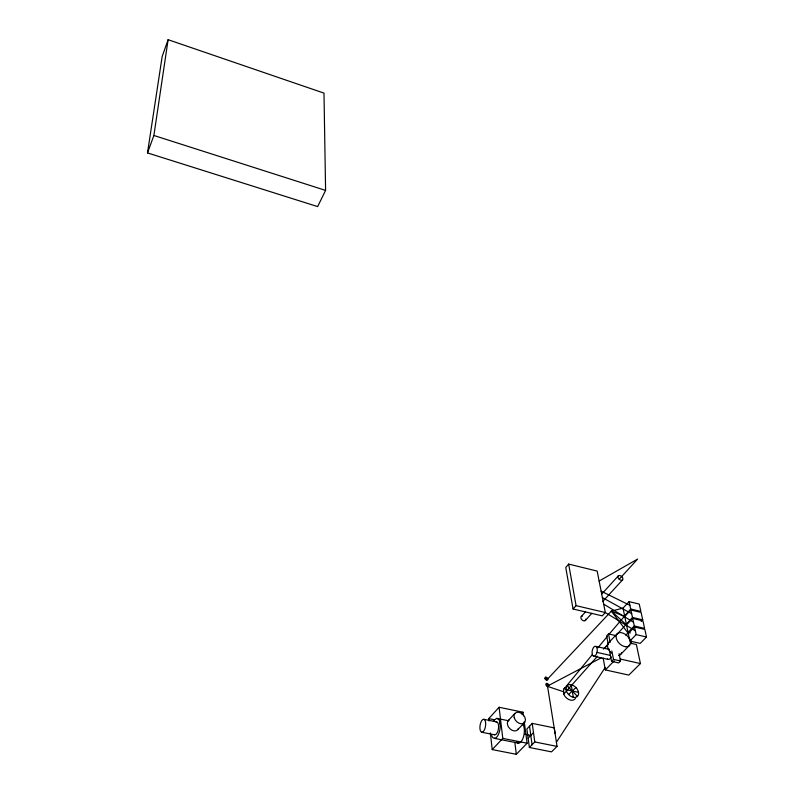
<?xml version="1.0" encoding="UTF-8"?>
<svg xmlns="http://www.w3.org/2000/svg" width="794" height="794" viewBox="0 0 794 794"><rect width="100%" height="100%" fill="white"/><g stroke="black" fill="none" stroke-linecap="round" stroke-linejoin="round"><path stroke-width="1.19" d="M147.495 152.914L153.887 135.476L168.11 39.7L323.992 93.126L325.59 190.401L317.64 206.589L147.495 152.914L162.165 56.503L168.11 39.7M592.503 654.375L563.601 689.49L563.74 694.135A7.483 5.101 46 0 0 569.755 699.901A7.483 5.101 46 0 0 575.511 698.115M556.415 742.231L605.088 667.635M626.049 635.518L628.074 632.401L634.297 625.97L632.689 618.437L642.942 620.858L644.599 628.382L634.297 625.97M567.085 685.589L565.963 689.649A7.503 5.101 45.9 0 0 574.876 697.469A7.503 5.101 45.9 0 0 577.198 689.053A7.503 5.101 45.9 0 0 567.085 685.589L577.466 696.417M597.971 647.735L607.35 636.351M608.909 634.446L630.674 609.008L629.096 601.644L639.249 604.075L640.867 611.43L630.674 609.008M568.663 564.087L565.755 567.472L573.06 609.008L602.239 615.866L605.326 612.551L597.167 571.085L568.663 564.087L576.077 605.653L573.06 609.008M563.74 694.135L597.485 656.241M604.899 647.924L608.194 644.222M615.598 635.905L632.471 617.444L630.883 609.99L641.086 612.422L642.723 619.856L641.165 621.464M581.307 616.501L585.426 611.985M601.892 593.902L618.357 575.819M489.025 721.002L488.757 718.62L499.089 707.275L522.978 712.198L523.454 715.781M619.241 579.183L637.632 559.055L599.123 581.049M585.267 620.521L591.887 613.305M602.646 601.584L622.516 579.928A2.928 1.826 42 0 0 620.59 575.799A2.928 1.826 42 0 0 618.198 577.893A2.928 1.826 42 0 0 622.516 579.928M508.13 720.714L514.82 713.548M546.967 680.121A1.717 1.181 45.1 0 0 547.354 677.967A1.717 1.181 45.1 0 0 544.972 677.758A1.717 1.181 45.1 0 0 546.6 680.091L611.36 611.122L623.002 608.115L629.096 601.644M521.36 713.925L522.978 712.198M524.248 721.746L527.117 743.214L516.328 754.3L492.22 749.586L502.801 738.38L499.089 707.275M626.297 623.886L624.739 616.452L630.883 609.99M615.449 635.518L608.502 633.92L606.626 635.895L608.273 644.391M517.906 729.537L524.665 722.421M608.244 643.14L616.839 634.158M630.357 632.937L628.074 632.401L626.506 624.888L632.689 618.437M532.228 723.394L526.879 728.971L529.37 747.482L551.532 751.868L557.041 746.39L554.242 727.89L532.228 723.394L534.789 741.953L529.37 747.482M603.47 649.085L608.611 643.716M629.652 639.954L628.292 633.433L634.525 627.002L644.827 629.414L646.505 637.016L640.192 643.408L631.031 641.304M528.119 738.172L533.499 732.624M629.88 641.036L636.153 634.614L634.525 627.002M619.092 653.7L620.551 660.975L618.625 662.94L611.579 661.362L613.504 659.397L611.837 650.901M630.476 643.16L636.371 644.52L640.421 663.566L628.818 675.099L605.356 669.908L614.209 660.866M620.997 654.038L629.721 645.135M568.544 694.522L575.958 687.505M555.075 733.418L547.542 686.363A1.727 1.191 45.4 0 0 548.555 684.577A1.727 1.191 45.4 0 0 546.064 683.733A1.727 1.191 45.4 0 0 547.165 686.234L601.425 657.74M508.765 720.793L496.796 718.362L494.454 719.84A10.104 4.347 -81.4 0 0 493.362 721.478M491.754 735.572A10.104 4.347 -81.4 0 0 493.431 738.083L495.714 738.003L496.905 736.951A10.104 4.347 -81.4 0 0 500.25 725.518L499.605 721.081L498.86 719.553L496.796 718.362M545.031 678.721L547.84 678.959M534.789 741.953L557.041 746.39M481.72 732.237L494.622 734.807M502.801 738.38L527.117 743.214M494.533 738.39L518.601 743.164M524.923 734.222L530.799 735.403M488.757 718.62L494.672 719.821M483.854 719.295A6.56 2.759 -81.2 0 1 484.618 729.468A6.56 2.759 -81.2 0 1 479.923 728.545A6.56 2.759 -81.2 0 1 483.854 719.295L496.716 721.905M565.963 689.649L578.548 692.338M593.465 656.102L607.976 659.357M596.999 652.4L610.427 655.427M620.134 659L640.421 663.566M613.504 659.397L620.551 660.975M595.877 646.405A5.042 2.501 -80.3 0 1 596.086 654.663A5.042 2.501 -80.3 0 1 592.066 652.698A5.042 2.501 -80.3 0 1 595.877 646.405L609.167 649.413M636.153 634.614L646.505 637.016M632.471 617.444L642.723 619.856M576.077 605.653L605.326 612.551L635.339 630.803M153.887 135.476L325.59 190.401M547.165 686.234L563.244 691.663M628.292 633.433L611.36 611.122L624.739 616.452M601.118 591.153L629.88 605.316M602.388 597.614L631.677 613.702M603.658 604.115L633.493 622.198M611.36 611.122L626.506 624.888M545.796 677.183L546.6 680.091M546.738 683.426L547.542 686.363M630.515 639.299L631.468 643.805M623.002 608.115L624.541 615.469M608.502 633.92L610.169 642.415M609.216 649.234L611.579 661.362M603.103 658.018L605.356 669.908M499.605 721.081L500.141 724.009M571.214 684.716L573.318 697.331M529.548 726.192L532.069 744.732M514.83 742.43L516.328 754.3M490.355 732.912L492.22 749.586M563.601 689.49A7.483 5.101 46 0 1 565.526 687.683M522.869 724.426A10.054 4.486 -81.7 0 1 524.248 732.981A10.054 4.486 -81.7 0 1 521.023 741.745L519.812 742.787A10.054 4.486 -81.7 0 1 516.477 741.894M495.972 721.984A6.541 2.809 -81.4 0 1 498.434 728.932A6.541 2.809 -81.4 0 1 493.947 734.43M518.482 728.406A6.6 4.744 46.9 0 1 510.095 728.922A6.6 4.744 46.9 0 1 509.053 719.9M585.664 619.072A2.829 1.846 43 0 1 583.908 620.848A2.829 1.846 43 0 1 581.01 618.367A2.829 1.846 43 0 1 582.27 616.164M621.593 652.678A8.416 5.469 44.5 0 1 618.566 655.586M611.43 653.115A8.416 5.469 44.5 0 1 609.286 642.167M611.152 656.896A5.022 2.551 -80.4 0 1 607.41 658.881M625.612 646.733L623.766 646.316A8.486 5.459 44.3 0 1 616.233 638.058A8.486 5.459 44.3 0 1 620.958 632.61L622.784 633.026A8.486 5.459 44.3 0 1 630.297 641.274A8.486 5.459 44.3 0 1 625.612 646.733M514.194 717.558A6.65 4.744 46.6 0 0 523.752 723.255A6.65 4.744 46.6 0 0 521.251 713.191A6.65 4.744 46.6 0 0 514.194 717.558"/></g></svg>
